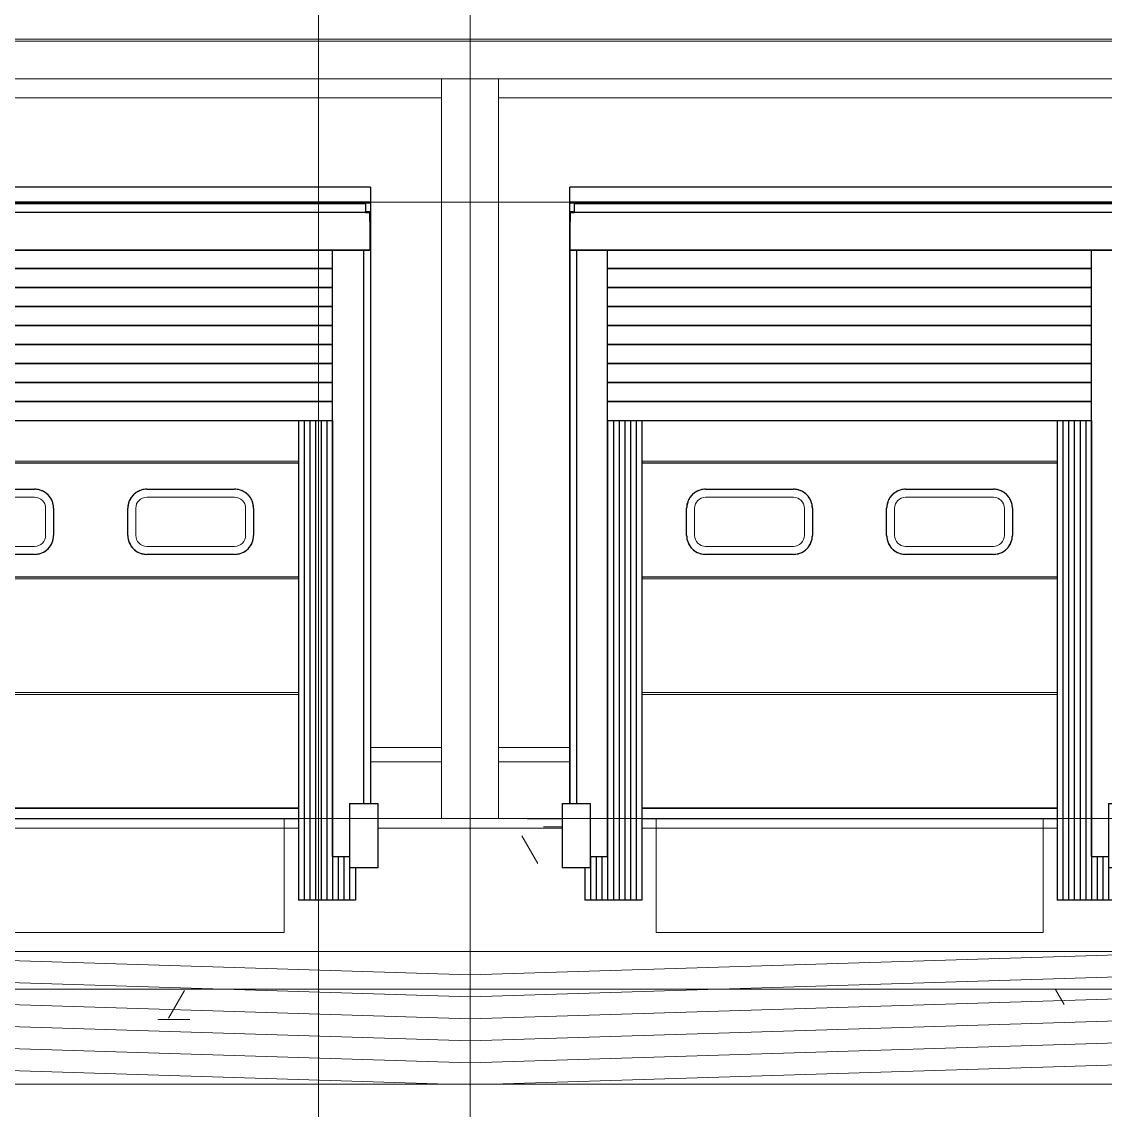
# Model space of a CAD drawing. Extents: x 692141 to 693595, y 1492301 to 1494225.
# Drawn here: x 692417.89 to 692423.61, y 1492374.68 to 1492380.41 of the extents above; entities that cross this region are included whole.
import ezdxf

# ---------------------------------------------------------------- set-up
doc = ezdxf.new("R2010")
doc.units = 0
doc.header["$MEASUREMENT"] = 0
for name, pattern in [('Centre', [7937.5, 1587.5, -1190.625, 3968.75, -1190.625]), ('Grid Line', [5556.25, 3175, -793.75, 793.75, -793.75]), ('Čárka', [3175, 1587.5, -1587.5])]:
    doc.linetypes.add(name, pattern=pattern)
for name, color, linetype, lineweight in [('A-COLS', 52, 'Continuous', 5), ('A-DETL-GENF', 92, 'Continuous', 5), ('A-FLOR', 192, 'Continuous', 5), ('A-FLOR-LEVL', 8, 'Grid Line', 5), ('A-GENM', 13, 'Continuous', 5), ('A-WALL-PATT', 111, 'Continuous', 5), ('S-BEAM', 12, 'Continuous', 5), ('S-GRID', 1, 'Continuous', 5)]:
    doc.layers.add(name, color=color, linetype=linetype, lineweight=lineweight)
doc.layers.add('A-DOOR', color=2, linetype='Continuous')
pattern_1 = [(0, (212730.054, 1200), (4064, 1016), [167.64, -2880.36, 167.64, -2880.36, -16256]), (0, (212730.054, 1200), (4064, 1016), [-6096, 167.64, -5928.36, 167.64, -2880.36, -7112]), (0, (212730.054, 1200), (4064, 1016), [-15240, 167.64, -1864.36, 167.64, -4912.36]), (120, (214254.054, 1708), (-2911.881810244989, 3011.527240979959), [167.64, -2880.36, 167.64, -2880.36, -16256]), (120, (214254.054, 1708), (-2911.881810244989, 3011.527240979959), [-6095.999999999999, 167.64, -5928.359999999999, 167.64, -2880.36, -7111.999999999999]), (120, (214254.054, 1708), (-2911.881810244989, 3011.527240979959), [-15240, 167.64, -1864.36, 167.64, -4912.359999999999]), (240, (214762.054, 3740), (-1152.118189755009, -4027.527240979959), [167.64, -2880.36, 167.64, -2880.36, -16256]), (240, (214762.054, 3740), (-1152.118189755009, -4027.527240979959), [-6096, 167.64, -5928.36, 167.64, -2880.36, -7112]), (240, (214762.054, 3740), (-1152.118189755009, -4027.527240979959), [-15240, 167.64, -1864.36, 167.64, -4912.36])]

# ---------------------------------------------------------------- blocks, each defined once
blk = doc.blocks.new('HAVI-DC_R19_AR_120_STRUCTURE_rvt-2-500_ELEVATION 4')
at = {"layer": 'S-BEAM'}
h = blk.add_hatch(dxfattribs=at)
h.set_pattern_fill('FP_109', color=256, style=0, pattern_type=2)
h.set_pattern_definition(pattern_1)
h.paths.add_polyline_path([(154649.6363114674, 5200.000000000931), (162349.6363114674, 5200.000000000931), (162349.6363114674, 5300.068639883461), (154649.6363114674, 5300.068639883461)], flags=0)
h = blk.add_hatch(dxfattribs=at)
h.set_pattern_fill('FP_109', color=256, style=0, pattern_type=2)
h.set_pattern_definition(pattern_1)
h.paths.add_polyline_path([(170049.6568133141, 5200.000000000931), (170049.6568133141, 5300.068639883461), (162649.6363114674, 5300.068639883461), (162649.6363114674, 5200.000000000931), (169699.2083977885, 5200.000000000931)], flags=0)
h = blk.add_hatch(dxfattribs=at)
h.set_pattern_fill('FP_109', color=256, style=0, pattern_type=2)
h.set_pattern_definition(pattern_1)
h.paths.add_polyline_path([(155103.6363114656, 0), (162499.6363114754, 0), (162499.6363114754, 500.0000000013763), (154499.6363114689, 500.0000000013763), (154499.6363114689, 0), (154695.6363114678, 0)], flags=0)
h.paths.add_polyline_path([(155046.5202013253, 700.0000000014002), (162499.6363114754, 700.0000000014002), (162499.6363114754, 1400.00000000138), (162014.6363114675, 1400.00000000138), (162014.6363114675, 1139.999999997003), (161894.6363114675, 1139.999999997003), (161894.6363114675, 969.9999999969727), (161594.6363114675, 969.9999999969727), (161594.6363114675, 1400.00000000138), (161519.7546187947, 1400.00000000138), (161519.7546187947, 799.9999999999914), (159479.7546187947, 799.9999999999914), (159479.7546187947, 1400.00000000138), (159404.6363114675, 1400.00000000138), (159404.6363114675, 969.9999999969727), (159104.6363114675, 969.9999999969727), (159104.6363114675, 1139.999999997003), (158984.6363114675, 1139.999999997003), (158984.6363114675, 1400.00000000138), (158014.7863138004, 1400.00000000138), (158014.7863138004, 1139.999999997003), (157894.7863138005, 1139.999999997003), (157894.7863138005, 969.9999999969727), (157594.7863138004, 969.9999999969727), (157594.7863138004, 1400.00000000138), (157519.636311469, 1400.00000000138), (157519.636311469, 799.9999999999914), (155479.636311469, 799.9999999999914), (155479.636311469, 1400.00000000138), (155404.7863138004, 1400.00000000138), (155404.7863138004, 969.9999999969727), (155104.7863138005, 969.9999999969727), (155104.7863138005, 1139.999999997003), (154984.7863138004, 1139.999999997003), (154984.7863138004, 1400.00000000138), (154499.6363114689, 1400.00000000138), (154499.6363114689, 700.0000000014002), (155024.7863138005, 700.0000000014002)], flags=0)
h = blk.add_hatch(dxfattribs=at)
h.set_pattern_fill('FP_109', color=256, style=0, pattern_type=2)
h.set_pattern_definition(pattern_1)
h.paths.add_polyline_path([(163103.6363114633, 0), (170299.6363114673, 4.106272727442319), (170299.6363114673, 500.0000000013763), (162499.6363114667, 500.0000000013763), (162499.6363114667, 0), (162695.6363114656, 0)], flags=0)
h.paths.add_polyline_path([(163104.6363114675, 700.0000000014002), (170299.6363114673, 700.0000000014002), (170299.6363114673, 1400.00000000138), (170014.6363114675, 1400.00000000138), (170014.6363114675, 1139.999999997003), (169894.6363114674, 1139.999999997003), (169894.6363114674, 969.9999999969727), (169594.6363114675, 969.9999999969727), (169594.6363114675, 1400.00000000138), (169519.7546187925, 1400.00000000138), (169519.7546187924, 799.9999999999914), (167479.7546187925, 799.9999999999914), (167479.7546187925, 1400.00000000138), (167404.6363114675, 1400.00000000138), (167404.6363114675, 969.9999999969727), (167104.6363114675, 969.9999999969727), (167104.6363114675, 1139.999999997003), (166984.6363114675, 1139.999999997003), (166984.6363114675, 1400.00000000138), (166014.6363114675, 1400.00000000138), (166014.6363114675, 1139.999999997003), (165894.6363114675, 1139.999999997003), (165894.6363114675, 969.9999999969727), (165594.6363114675, 969.9999999969727), (165594.6363114675, 1400.00000000138), (165519.6363114667, 1400.00000000138), (165519.6363114668, 799.9999999999914), (163479.6363114667, 799.9999999999914), (163479.6363114667, 1400.00000000138), (163404.6363114675, 1400.00000000138), (163404.6363114675, 969.9999999969727), (163104.6363114675, 969.9999999969727), (163104.6363114675, 1139.999999997003), (162984.6363114675, 1139.999999997003), (162984.6363114675, 1400.00000000138), (162499.6363114667, 1400.00000000138), (162499.6363114667, 700.0000000014002), (162984.6363114675, 700.0000000014002)], flags=0)
at = {"layer": 'S-BEAM', "color": 7}
for p, q in [((154649.6363114674, 5200.000000000933), (162349.6363114674, 5200.000000000933)), ((162649.6363114674, 5200.000000000933), (170049.6568133141, 5200.000000000933)), ((161519.7546187947, 1400.000000001379), (161594.6363114675, 1400.000000001379)), ((161519.7546187947, 1400.000000001379), (161519.7546187947, 800.0000000000011)), ((162014.6363114675, 1400.000000001379), (162499.6363114754, 1400.000000001379)), ((162499.6363114667, 1400.000000001379), (162984.6363114675, 1400.000000001379)), ((163404.6363114675, 1400.000000001379), (163479.6363114667, 1400.000000001379)), ((163479.6363114667, 800.0000000000101), (163479.6363114667, 1400.000000001379)), ((165519.6363114667, 1400.000000001379), (165594.6363114675, 1400.000000001379)), ((165519.6363114667, 1400.000000001379), (165519.6363114667, 800.0000000000101)), ((161519.7546187947, 800.0000000000011), (159479.7546187947, 800.0000000000011)), ((165519.6363114668, 800.0000000000101), (163479.6363114667, 800.0000000000101))]:
    blk.add_line(p, q, dxfattribs=at)
blk = doc.blocks.new('M_Rectangular Column - 300 x 300mm-1115310-500_ELEVATION 4')
at = {"layer": 'A-COLS'}
for p, q in [((162349.6363114674, 5300.068616973535), (162349.6363114674, 1400.000000001371)), ((162649.6363114674, 1400.000000001371), (162649.6363114674, 5300.068616973536)), ((162649.6363114674, 1400.000000001371), (162349.6363114674, 1400.000000001371))]:
    blk.add_line(p, q, dxfattribs=at)
blk = doc.blocks.new('Column Center Mark - Column Center Mark-439589-500_ELEVATION 4')
at = {"layer": 'A-DETL-GENF', "lineweight": 9}
for p, q in [((43649.75461878071, 74.99999999996534), (43649.75461878071, -75.00000000003465)), ((43574.75461878071, -3.465174813754857e-11), (43724.75461878071, -3.465174813754857e-11))]:
    blk.add_line(p, q, dxfattribs=at)
blk = doc.blocks.new('Doors_Industrial_Loading-Systems_Sectional-Overhead-Door_High-Lift_40mm - 2500 x 3000 mm-V91-500_ELEVATION 4')
at = {"layer": 'A-DOOR', "color": 7}
for p, q in [((161594.6363114676, 3273.999999996978), (159404.6363114676, 3273.999999996978)), ((159740.9696448008, 3136.49999999713), (160203.9696448008, 3136.49999999713)), ((159740.9696448008, 3136.49999999713), (160203.9696448008, 3136.49999999713)), ((160795.3029781341, 3136.499999997063), (161258.3029781341, 3136.499999997063)), ((160795.3029781341, 3136.499999997063), (161258.3029781341, 3136.499999997063)), ((159640.9696448008, 2893.499999997032), (159640.9696448008, 3036.49999999713)), ((159640.9696448008, 2893.499999997032), (159640.9696448008, 3036.49999999713)), ((160303.9696448008, 3036.49999999713), (160303.9696448008, 2893.499999997034)), ((160303.9696448008, 3036.49999999713), (160303.9696448008, 2893.499999997034)), ((160695.3029781341, 2893.499999996908), (160695.3029781341, 3036.499999997063)), ((160695.3029781341, 2893.499999996908), (160695.3029781341, 3036.499999997063)), ((161358.3029781341, 3036.499999997064), (161358.3029781341, 2893.499999996909)), ((161358.3029781341, 3036.499999997064), (161358.3029781341, 2893.499999996909)), ((160203.9696448008, 2793.499999997033), (159740.9696448008, 2793.499999997033)), ((160203.9696448008, 2793.499999997034), (159740.9696448008, 2793.499999997034)), ((161258.3029781341, 2793.499999996908), (160795.3029781341, 2793.499999996908)), ((161258.3029781341, 2793.499999996909), (160795.3029781341, 2793.499999996909)), ((159404.6363114676, 2675.02522143521), (161594.6363114676, 2675.02522143521)), ((159404.6363114676, 2675.02522143521), (161594.6363114676, 2675.02522143521)), ((161594.6363114676, 1455.025221435202), (159404.6363114676, 1455.025221435202)), ((159404.6363114676, 1455.025221435202), (161594.6363114676, 1455.025221435202)), ((159404.6363114676, 1399.99999999697), (161594.6363114676, 1399.99999999697))]:
    blk.add_line(p, q, dxfattribs=at)
at = {"layer": 'A-DOOR', "color": 1, "linetype": 'Čárka'}
blk.add_line((158799.6363114676, 1399.999999996979), (158984.6363114676, 1399.999999996979), dxfattribs=at)
at = {"layer": 'A-DOOR', "color": 7}
for centre, radius, start, end in [((159740.9696448008, 3036.49999999713), 100, 90, 180), ((159740.9696448008, 3036.49999999713), 99.99999999999041, 129.5802092617609, 140.4197907381175), ((159740.9696448008, 3036.49999999713), 100.0000000000023, 111.9871867448774, 120.0000000000137), ((159740.9696448008, 3036.49999999713), 99.99999999997526, 90, 104.9999999999903), ((160203.9696448008, 3036.49999999713), 100.0000000000291, 75.00000000000126, 90), ((160203.9696448008, 3036.49999999713), 100.0000000000291, 359.9999999999992, 89.99999999999987), ((160203.9696448008, 3036.49999999713), 100.0000000000317, 60.00000000000799, 68.01281325502251), ((160203.9696448008, 3036.49999999713), 99.9999999999943, 40.33458794811154, 50.41979073815119), ((160795.3029781341, 3036.499999997063), 100, 90, 180), ((160795.3029781341, 3036.499999997063), 100.0000000000042, 129.5802092620662, 140.4197907379651), ((160795.3029781341, 3036.499999997063), 99.99999999999838, 111.9871867456348, 119.9999999999859), ((160795.3029781341, 3036.499999997063), 100.0000000000034, 90, 104.9999999999863), ((161258.3029781341, 3036.499999997063), 100, 75.00000000000922, 90.00000000000014), ((161258.3029781341, 3036.499999997063), 100, 2.544443745170813e-13, 90.00000000000026), ((161258.3029781341, 3036.499999997063), 100.0000000000015, 60.00000000001503, 68.01281325461728), ((161258.3029781341, 3036.499999997063), 99.99999999996544, 39.58020926206368, 45.00000000000018), ((159740.9696448008, 3036.49999999713), 99.99999999999955, 165.0000000000016, 179.9999999999997), ((159740.9696448008, 3036.49999999713), 100.0000000000041, 150.0000000000031, 158.0128132541543), ((160203.9696448008, 3036.49999999713), 100.0000000000129, 21.9871867452904, 29.99999999999895), ((160203.9696448008, 3036.49999999713), 100.0000000000109, 0, 14.99999999999999), ((160795.3029781341, 3036.499999997063), 99.99999999999955, 165.0000000000013, 179.9999999999997), ((160795.3029781341, 3036.499999997063), 99.99999999997085, 150.000000000003, 158.0128132543198), ((161258.3029781341, 3036.499999997063), 99.99999999997317, 21.9871867457548, 29.99999999999759), ((161258.3029781341, 3036.499999997063), 99.99999999997526, 2.605510395055025e-13, 14.99999999999967), ((159740.9696448008, 2893.499999997033), 100.0000000000184, 180.0000000000004, 195.0000000000015), ((159740.9696448008, 2893.499999997033), 100.0000000000009, 180.0000000000002, 270.0000000000002), ((160203.9696448008, 2893.499999997033), 100.0000000000291, 269.9999999999999, 2.482820498217458e-13), ((160203.9696448008, 2893.499999997033), 100.0000000000291, 344.999999999997, 0), ((160795.3029781341, 2893.499999996908), 100.0000000000034, 180.0000000000001, 194.9999999999988), ((160795.3029781341, 2893.499999996908), 100.0000000000009, 180.0000000000002, 270.0000000000002), ((161258.3029781341, 2893.499999996908), 100, 270, 3.943887805014761e-13), ((161258.3029781341, 2893.499999996908), 99.9999999999709, 345.0000000000013, 0), ((159740.9696448008, 2893.499999997033), 100.0000000000275, 201.9871867461324, 210.0000000000026), ((159740.9696448008, 2893.499999997033), 100.0000000000161, 219.5802092625206, 230.4197907375355), ((160203.9696448008, 2893.499999997033), 99.99999999999012, 309.5802092625985, 319.6654120518665), ((160203.9696448008, 2893.499999997033), 100.0000000000269, 329.9999999999977, 338.0128132539543), ((160795.3029781341, 2893.499999996908), 99.99999999997317, 201.9871867455937, 209.9999999999972), ((160795.3029781341, 2893.499999996908), 99.99999999998951, 219.5802092619729, 230.4197907379929), ((161258.3029781341, 2893.499999996908), 99.99999999999162, 314.9999999999923, 320.4197907377746), ((161258.3029781341, 2893.499999996908), 99.99999999997085, 330.0000000000032, 338.0128132543198), ((159740.9696448008, 2893.499999997033), 100.0000000000118, 239.9999999999881, 248.012813253757), ((159740.9696448008, 2893.499999997033), 100.0000000000007, 255.0000000000132, 270), ((160203.9696448008, 2893.499999997033), 99.99999999995468, 269.9999999999996, 285.0000000000091), ((160203.9696448008, 2893.499999997033), 99.99999999997708, 291.9871867462822, 300.00000000002), ((160795.3029781341, 2893.499999996908), 99.99999999998592, 240.0000000000108, 248.0128132545046), ((160795.3029781341, 2893.499999996908), 100.0000000000005, 255.000000000013, 269.9999999999999), ((161258.3029781341, 2893.499999996908), 100.0000000000034, 269.9999999999996, 284.999999999986), ((161258.3029781341, 2893.499999996908), 99.99999999999838, 291.9871867453485, 299.9999999999857)]:
    blk.add_arc(centre, radius, start, end, dxfattribs=at)
at = {"layer": 'A-GENM', "color": 7}
for p, q in [((159404.6363114676, 3285.02522143521), (161594.6363114676, 3285.02522143521)), ((159404.6363114675, 3285.02522143521), (161594.6363114676, 3285.02522143521)), ((159740.9696448008, 3136.499999996981), (160203.9696448008, 3136.499999996981)), ((160795.3029781341, 3136.499999996981), (161258.3029781341, 3136.499999996981)), ((160203.9696448008, 3094.499999996981), (159740.9696448008, 3094.499999996981)), ((160203.9696448008, 3094.499999996981), (159740.9696448008, 3094.499999996981)), ((161258.3029781341, 3094.499999996981), (160795.3029781341, 3094.499999996981)), ((161258.3029781341, 3094.499999996981), (160795.3029781341, 3094.499999996981)), ((159640.9696448008, 2893.499999996981), (159640.9696448008, 3036.499999996981)), ((159682.9696448008, 3036.499999996981), (159682.9696448008, 2893.499999996981)), ((159682.9696448008, 3036.499999996981), (159682.9696448008, 2893.499999996981)), ((160261.9696448008, 2893.499999996981), (160261.9696448008, 3036.499999996981)), ((160261.9696448008, 2893.499999996981), (160261.9696448008, 3036.499999996982)), ((160303.9696448008, 3036.499999996982), (160303.9696448008, 2893.499999996981)), ((160695.3029781341, 2893.499999996981), (160695.3029781341, 3036.499999996981)), ((160737.3029781341, 3036.499999996981), (160737.3029781341, 2893.499999996981)), ((160737.3029781341, 3036.499999996981), (160737.3029781341, 2893.499999996981)), ((161316.3029781341, 2893.499999996981), (161316.3029781341, 3036.499999996981)), ((161316.3029781341, 2893.499999996981), (161316.3029781341, 3036.499999996982)), ((161358.3029781341, 3036.499999996982), (161358.3029781341, 2893.499999996981)), ((159740.9696448008, 2835.499999996982), (160203.9696448008, 2835.499999996982)), ((159740.9696448008, 2835.499999996982), (160203.9696448008, 2835.499999996982)), ((160795.3029781341, 2835.499999996982), (161258.3029781341, 2835.499999996982)), ((160795.3029781341, 2835.499999996982), (161258.3029781341, 2835.499999996982)), ((160203.9696448008, 2793.499999996981), (159740.9696448008, 2793.499999996981)), ((161258.3029781341, 2793.499999996981), (160795.3029781341, 2793.499999996981)), ((161594.6363114676, 2663.99999999698), (159404.6363114676, 2663.99999999698)), ((159404.6363114676, 2065.025221435211), (161594.6363114676, 2065.025221435211)), ((159404.6363114675, 2065.025221435211), (161594.6363114676, 2065.025221435211)), ((161594.6363114676, 2053.999999996979), (159404.6363114676, 2053.999999996979)), ((159404.6363114676, 1455.025221435211), (161594.6363114676, 1455.025221435211)), ((159404.6363114675, 1455.025221435211), (161594.6363114676, 1455.025221435211))]:
    blk.add_line(p, q, dxfattribs=at)
for centre, radius, start, end in [((159740.9696448008, 3036.499999996981), 100.0000000000005, 90.00000000000026, 180.0000000000002), ((160203.9696448008, 3036.499999996981), 100.0000000000291, 5.08789356700367e-13, 90.00000000000026), ((160795.3029781341, 3036.499999996981), 100.0000000000005, 90.00000000000026, 180.0000000000002), ((161258.3029781341, 3036.499999996981), 100, 5.216109677600168e-13, 90.00000000000026), ((159740.9696448008, 3036.499999996981), 58.0000000000291, 90, 180), ((159740.9696448008, 3036.499999996981), 58.0000000000291, 90, 180), ((160203.9696448008, 3036.499999996981), 58.0000000000291, 0, 90), ((160203.9696448008, 3036.499999996981), 58.0000000000291, 8.984518603637631e-13, 90), ((160795.3029781341, 3036.499999996981), 57.9999999999709, 90, 180), ((160795.3029781341, 3036.499999996981), 57.9999999999709, 90, 180), ((161258.3029781341, 3036.499999996981), 57.9999999999709, 0, 90), ((161258.3029781341, 3036.499999996981), 57.9999999999709, 8.984518603637631e-13, 90), ((159740.9696448008, 2893.499999996981), 100.0000000000005, 180.0000000000002, 269.9999999999999), ((159740.9696448008, 2893.499999996981), 58.0000000000291, 180.0000000000002, 269.9999999999998), ((159740.9696448008, 2893.499999996981), 58.0000000000291, 180, 269.9999999999996), ((160203.9696448008, 2893.499999996981), 58.0000000000291, 269.9999999999996, 0), ((160203.9696448008, 2893.499999996981), 58.0000000000291, 269.9999999999996, 0), ((160203.9696448008, 2893.499999996981), 100.0000000000291, 269.9999999999996, 0), ((160795.3029781341, 2893.499999996981), 100.0000000000005, 180.0000000000002, 269.9999999999999), ((160795.3029781341, 2893.499999996981), 57.99999999999954, 180.0000000000002, 269.9999999999999), ((160795.3029781341, 2893.499999996981), 57.9999999999709, 180, 269.9999999999996), ((161258.3029781341, 2893.499999996981), 57.9999999999709, 269.9999999999996, 0), ((161258.3029781341, 2893.499999996981), 57.9999999999709, 269.9999999999996, 0), ((161258.3029781341, 2893.499999996981), 99.9999999999709, 269.9999999999996, 0)]:
    blk.add_arc(centre, radius, start, end, dxfattribs=at)
blk = doc.blocks.new('Doors_Industrial_Loading-Systems_Sectional-Overhead-Door_High-Lift_40mm - 2500 x 3000 mm-255109-500_ELEVATION 4')
at = {"layer": 'A-DOOR', "color": 7}
for p, q in [((53594.75461878086, 3273.999999996978), (51404.75461878087, 3273.999999996978)), ((51741.08795211413, 3136.49999999713), (52204.08795211413, 3136.49999999713)), ((51741.08795211413, 3136.49999999713), (52204.08795211413, 3136.49999999713)), ((52795.42128544746, 3136.499999997063), (53258.42128544746, 3136.499999997063)), ((52795.42128544746, 3136.499999997063), (53258.42128544746, 3136.499999997063)), ((51641.08795211412, 2893.499999997032), (51641.08795211412, 3036.49999999713)), ((51641.08795211412, 2893.499999997032), (51641.08795211412, 3036.49999999713)), ((52304.08795211412, 3036.49999999713), (52304.08795211412, 2893.499999997034)), ((52304.08795211412, 3036.49999999713), (52304.08795211412, 2893.499999997034)), ((52695.42128544745, 2893.499999996908), (52695.42128544745, 3036.499999997063)), ((52695.42128544745, 2893.499999996908), (52695.42128544745, 3036.499999997063)), ((53358.42128544745, 3036.499999997064), (53358.42128544745, 2893.499999996909)), ((53358.42128544745, 3036.499999997064), (53358.42128544745, 2893.499999996909)), ((52204.08795211413, 2793.499999997033), (51741.08795211413, 2793.499999997033)), ((52204.08795211413, 2793.499999997034), (51741.08795211413, 2793.499999997034)), ((53258.42128544746, 2793.499999996908), (52795.42128544746, 2793.499999996908)), ((53258.42128544746, 2793.499999996909), (52795.42128544746, 2793.499999996909)), ((51404.75461878085, 2675.02522143521), (53594.75461878085, 2675.02522143521)), ((51404.75461878085, 2675.02522143521), (53594.75461878085, 2675.02522143521)), ((53594.75461878085, 1455.025221435202), (51404.75461878085, 1455.025221435202)), ((51404.75461878085, 1455.025221435202), (53594.75461878085, 1455.025221435202)), ((51404.75461878085, 1399.99999999697), (53594.75461878085, 1399.99999999697))]:
    blk.add_line(p, q, dxfattribs=at)
at = {"layer": 'A-DOOR', "color": 1, "linetype": 'Čárka'}
blk.add_line((50799.75461878089, 1399.999999996979), (50984.75461878087, 1399.999999996979), dxfattribs=at)
at = {"layer": 'A-DOOR', "color": 7}
for centre, radius, start, end in [((51741.08795211413, 3036.49999999713), 100.0000000000073, 90, 180), ((51741.08795211413, 3036.49999999713), 100.0000000000038, 129.5802092619308, 140.419790738174), ((51741.08795211413, 3036.49999999713), 99.99999999999403, 111.987186745122, 120.0000000000014), ((51741.08795211413, 3036.49999999713), 100.0000000000039, 90, 105.0000000000023), ((52204.08795211413, 3036.49999999713), 99.99999999999272, 75.00000000000009, 90), ((52204.08795211413, 3036.49999999713), 100, 359.9999999999995, 90.00000000000014), ((52204.08795211413, 3036.49999999713), 99.9999999999929, 60.00000000000188, 68.01281325518684), ((52204.08795211413, 3036.49999999713), 99.99999999999288, 39.58020926189104, 50.41979073807785), ((52795.42128544746, 3036.499999997063), 100.0000000000073, 90, 180), ((52795.42128544746, 3036.499999997063), 100.000000000001, 129.5802092621385, 140.4197907379084), ((52795.42128544746, 3036.499999997063), 99.99999999999767, 111.9871867455804, 120.0000000000041), ((52795.42128544746, 3036.499999997063), 99.99999999999685, 90, 105.0000000000033), ((53258.42128544746, 3036.499999997063), 100, 75.00000000000026, 90.00000000000014), ((53258.42128544746, 3036.499999997063), 100, 2.544443745170813e-13, 90.00000000000026), ((53258.42128544746, 3036.499999997063), 99.99999999999554, 60.00000000000276, 68.01281325471513), ((53258.42128544746, 3036.499999997063), 99.99999999998983, 39.58020926196789, 50.41979073790356), ((51741.08795211413, 3036.49999999713), 99.99999999999997, 164.9999999999994, 179.9999999999997), ((51741.08795211413, 3036.49999999713), 99.99999999999983, 149.9999999999999, 158.0128132546783), ((52204.08795211413, 3036.49999999713), 99.9999999999904, 21.98718674540017, 29.99999999999961), ((52204.08795211413, 3036.49999999713), 99.99999999998793, 0, 14.99999999999994), ((52795.42128544746, 3036.499999997063), 99.99999999999997, 164.9999999999992, 179.9999999999997), ((52795.42128544746, 3036.499999997063), 100.0000000000081, 150.0000000000001, 158.0128132546389), ((53258.42128544746, 3036.499999997063), 99.9999999999904, 21.98718674559879, 29.99999999999978), ((53258.42128544746, 3036.499999997063), 99.99999999999496, 2.60551039505497e-13, 15.00000000000034), ((51741.08795211413, 2893.499999997033), 100.0000000000039, 180.0000000000004, 195.0000000000005), ((51741.08795211413, 2893.499999997033), 100.0000000000074, 180.0000000000002, 270.0000000000002), ((52204.08795211413, 2893.499999997033), 100, 269.9999999999999, 2.544443745170813e-13), ((52204.08795211413, 2893.499999997033), 99.99999999999272, 344.9999999999991, 0), ((52795.42128544746, 2893.499999996908), 100.0000000000058, 180.0000000000001, 195.0000000000003), ((52795.42128544746, 2893.499999996908), 100.0000000000074, 180.0000000000002, 270.0000000000002), ((53258.42128544746, 2893.499999996908), 100.0000000000001, 270, 3.943887805014761e-13), ((53258.42128544746, 2893.499999996908), 99.99999999999272, 345.0000000000004, 0), ((51741.08795211413, 2893.499999997033), 100.0000000000003, 201.9871867460193, 210.0000000000001), ((51741.08795211413, 2893.499999997033), 100.0000000000061, 219.5802092624, 230.4197907375653), ((52204.08795211413, 2893.499999997033), 100.000000000001, 309.5802092624714, 320.4197907376303), ((52204.08795211413, 2893.499999997033), 99.99999999999405, 329.9999999999996, 338.0128132540318), ((52795.42128544746, 2893.499999996908), 100.0000000000103, 201.9871867457571, 210.0000000000001), ((52795.42128544746, 2893.499999996908), 100.0000000000035, 219.5802092620291, 230.4197907378617), ((53258.42128544746, 2893.499999996908), 99.99999999999946, 309.5802092620937, 320.4197907380901), ((53258.42128544746, 2893.499999996908), 99.9999999999933, 329.9999999999998, 338.0128132544009), ((51741.08795211413, 2893.499999997033), 100.000000000001, 239.9999999999999, 248.01281325375), ((51741.08795211413, 2893.499999997033), 100.0000000000073, 254.9999999999982, 270.0000000000001), ((52204.08795211413, 2893.499999997033), 100.000000000002, 269.9999999999996, 284.9999999999982), ((52204.08795211413, 2893.499999997033), 100.000000000003, 291.9871867459398, 299.9999999999955), ((52795.42128544746, 2893.499999996908), 100.0000000000054, 239.9999999999976, 248.0128132548799), ((52795.42128544746, 2893.499999996908), 100.0000000000073, 254.999999999998, 269.9999999999998), ((53258.42128544746, 2893.499999996908), 100.000000000002, 269.9999999999996, 284.9999999999982), ((53258.42128544746, 2893.499999996908), 100.000000000003, 291.987186745049, 299.9999999999954)]:
    blk.add_arc(centre, radius, start, end, dxfattribs=at)
at = {"layer": 'A-GENM', "color": 7}
for p, q in [((51404.75461878088, 3285.02522143521), (53594.75461878086, 3285.02522143521)), ((51404.75461878088, 3285.02522143521), (53594.75461878086, 3285.02522143521)), ((51741.08795211413, 3136.499999996981), (52204.08795211413, 3136.499999996981)), ((52795.42128544745, 3136.499999996981), (53258.42128544745, 3136.499999996981)), ((52204.08795211413, 3094.499999996981), (51741.08795211413, 3094.499999996981)), ((52204.08795211413, 3094.499999996981), (51741.08795211413, 3094.499999996981)), ((53258.42128544745, 3094.499999996981), (52795.42128544745, 3094.499999996981)), ((53258.42128544745, 3094.499999996981), (52795.42128544745, 3094.499999996981)), ((51641.08795211412, 2893.499999996981), (51641.08795211412, 3036.499999996981)), ((51683.08795211412, 3036.499999996981), (51683.08795211412, 2893.499999996981)), ((51683.08795211412, 3036.499999996981), (51683.08795211412, 2893.499999996981)), ((52262.08795211412, 2893.499999996981), (52262.08795211412, 3036.499999996981)), ((52262.08795211412, 2893.499999996981), (52262.08795211412, 3036.499999996982)), ((52304.08795211412, 3036.499999996982), (52304.08795211412, 2893.499999996981)), ((52695.42128544745, 2893.499999996981), (52695.42128544745, 3036.499999996981)), ((52737.42128544745, 3036.499999996981), (52737.42128544745, 2893.499999996981)), ((52737.42128544745, 3036.499999996981), (52737.42128544745, 2893.499999996981)), ((53316.42128544745, 2893.499999996981), (53316.42128544745, 3036.499999996981)), ((53316.42128544745, 2893.499999996981), (53316.42128544745, 3036.499999996982)), ((53358.42128544745, 3036.499999996982), (53358.42128544745, 2893.499999996981)), ((51741.08795211413, 2835.499999996982), (52204.08795211413, 2835.499999996982)), ((51741.08795211413, 2835.499999996982), (52204.08795211413, 2835.499999996982)), ((52795.42128544745, 2835.499999996982), (53258.42128544745, 2835.499999996982)), ((52795.42128544745, 2835.499999996982), (53258.42128544745, 2835.499999996982)), ((52204.08795211413, 2793.499999996981), (51741.08795211413, 2793.499999996981)), ((53258.42128544745, 2793.499999996981), (52795.42128544745, 2793.499999996981)), ((53594.75461878085, 2663.99999999698), (51404.75461878085, 2663.99999999698)), ((51404.75461878085, 2065.025221435211), (53594.75461878085, 2065.025221435211)), ((51404.75461878085, 2065.025221435211), (53594.75461878083, 2065.025221435211)), ((53594.75461878085, 2053.999999996979), (51404.75461878085, 2053.999999996979)), ((51404.75461878085, 1455.025221435211), (53594.75461878085, 1455.025221435211)), ((51404.75461878085, 1455.025221435211), (53594.75461878083, 1455.025221435211))]:
    blk.add_line(p, q, dxfattribs=at)
for centre, radius, start, end in [((51741.08795211413, 3036.499999996981), 99.9999999999988, 90.00000000000236, 180.0000000000024), ((52204.08795211413, 3036.499999996981), 100, 5.216109677600168e-13, 90.00000000000026), ((52795.42128544745, 3036.499999996981), 100.0000000000005, 90.00000000000026, 180.0000000000002), ((53258.42128544745, 3036.499999996981), 100.0000000000073, 4.766856328843446e-13, 90.00000000000021), ((51741.08795211413, 3036.499999996981), 58.00000000000728, 90, 180), ((51741.08795211413, 3036.499999996981), 58.00000000000728, 90, 180), ((52204.08795211413, 3036.499999996981), 57.99999999999272, 0, 90), ((52204.08795211413, 3036.499999996981), 57.99999999999272, 8.984518603637631e-13, 90), ((52795.42128544745, 3036.499999996981), 58, 90, 180), ((52795.42128544745, 3036.499999996981), 58, 90, 180), ((53258.42128544745, 3036.499999996981), 58.00000000000728, 0, 90), ((53258.42128544745, 3036.499999996981), 58.00000000000728, 8.984518603637631e-13, 90), ((51741.08795211413, 2893.499999996981), 100.0000000000073, 180.0000000000002, 269.9999999999998), ((51741.08795211413, 2893.499999996981), 58.00000000000728, 180.0000000000002, 269.9999999999998), ((51741.08795211413, 2893.499999996981), 58.00000000000728, 180, 269.9999999999996), ((52204.08795211413, 2893.499999996981), 57.99999999999272, 269.9999999999996, 0), ((52204.08795211413, 2893.499999996981), 57.99999999999272, 269.9999999999996, 0), ((52204.08795211413, 2893.499999996981), 99.99999999999272, 269.9999999999996, 0), ((52795.42128544745, 2893.499999996981), 100.0000000000005, 180.0000000000002, 269.9999999999999), ((52795.42128544745, 2893.499999996981), 58.00000000000009, 180.0000000000002, 269.9999999999999), ((52795.42128544745, 2893.499999996981), 58, 180, 269.9999999999996), ((53258.42128544745, 2893.499999996981), 58.00000000000728, 269.9999999999996, 0), ((53258.42128544745, 2893.499999996981), 58.00000000000728, 269.9999999999996, 0), ((53258.42128544745, 2893.499999996981), 100.0000000000073, 269.9999999999996, 0)]:
    blk.add_arc(centre, radius, start, end, dxfattribs=at)
blk = doc.blocks.new('Door_ASSA-ABLOY DS6070B Inflatable shelter - Insulated wall-V73-500_ELEVATION 4')
at = {"layer": 'A-DOOR', "color": 47}
for p, q in [((123024.6363114675, 4652.807871864885), (123024.6363114675, 4729.999999996988)), ((125974.6363114675, 4729.999999996979), (123024.6363114675, 4729.999999996988)), ((125974.6363114675, 4729.999999996979), (125974.6363114675, 4652.807871864876)), ((123023.6363114675, 4649.999999996991), (123023.6363114675, 4598.999999996989)), ((123024.6363114675, 4647.691042939573), (123024.6363114675, 4652.807871864885)), ((123024.6363114675, 4652.807871864885), (125974.6363114675, 4652.807871864876)), ((125974.6363114675, 4652.807871864876), (125974.6363114675, 4647.691042939563)), ((125975.6363114675, 4598.999999997001), (125975.6363114675, 4649.999999996992)), ((123049.6363114675, 4598.99999999699), (123023.6363114675, 4598.99999999699)), ((123023.6363114675, 4598.999999996989), (123023.6363114675, 4538.99999999699)), ((123024.6363114675, 4644.684469772975), (123024.6363114675, 4647.691042939573)), ((125974.6363114675, 4647.691042939563), (123024.6363114675, 4647.691042939573)), ((125974.6363114675, 4644.684469772965), (123024.6363114675, 4644.684469772974)), ((123027.6363114675, 4598.99999999703), (123027.6363114675, 4547.999999997031)), ((123027.6363114675, 4547.999999997032), (123027.6363114675, 4598.999999997029)), ((123027.6363114675, 4538.99999999699), (123027.6363114675, 4595.99999999699)), ((123027.6363114675, 4595.99999999699), (123049.6363114675, 4595.99999999699)), ((123027.6363114675, 4397.999999996989), (123027.6363114675, 4595.99999999699)), ((125971.6363114675, 4595.999999996991), (123027.6363114675, 4595.999999996991)), ((123049.6363114675, 4598.999999996989), (123049.6363114675, 4647.69104293955)), ((125947.6363114675, 4641.364026622491), (123049.6363114675, 4641.364026622491)), ((123049.6363114675, 4595.99999999699), (123049.6363114675, 4598.999999996989)), ((125947.6363114675, 4647.691042939549), (125947.6363114675, 4598.999999997001)), ((125975.6363114675, 4598.999999997001), (125947.6363114675, 4598.999999997001)), ((125947.6363114675, 4598.999999997001), (125947.6363114675, 4595.999999997001)), ((125947.6363114675, 4595.999999997001), (125971.6363114675, 4595.999999997001)), ((125971.6363114675, 4598.99999999703), (125971.6363114675, 4547.999999997031)), ((125971.6363114675, 4547.999999997032), (125971.6363114675, 4598.999999997029)), ((125971.6363114675, 4595.999999997001), (125971.6363114675, 4538.999999996992)), ((125971.6363114675, 4595.99999999699), (125971.6363114675, 4397.999999996989)), ((125974.6363114675, 4647.691042939563), (125974.6363114675, 4644.684469772965)), ((125975.6363114675, 4538.999999996991), (125975.6363114675, 4598.999999997001)), ((123023.6363114675, 4538.99999999699), (123027.6363114675, 4538.99999999699)), ((123024.6363114675, 4547.999999996992), (123024.6363114675, 1479.999999996993)), ((123024.6363114675, 1479.999999996995), (123024.6363114675, 4538.999999997)), ((125971.6363114675, 4538.999999996991), (125975.6363114675, 4538.999999996991)), ((125974.6363114675, 4547.999999996992), (125974.6363114675, 1479.999999996993)), ((125974.6363114675, 4538.999999997), (125974.6363114675, 1479.999999996996)), ((123027.6363114675, 4394.999999996989), (123027.6363114675, 4397.999999996989)), ((125971.6363114675, 4397.999999996989), (123027.6363114675, 4397.999999996989)), ((125971.6363114675, 4397.999999996989), (123027.6363114675, 4397.999999996989)), ((125971.6363114675, 4394.99999999699), (123027.6363114675, 4394.99999999699)), ((123061.642967541, 1479.999999996993), (123061.642967541, 4394.999999996971)), ((125937.6296553938, 4394.999999996971), (125937.6296553938, 1479.999999996993)), ((125971.6363114675, 4397.999999996989), (125971.6363114675, 4394.999999996989)), ((122984.6363114675, 1479.999999996995), (123134.6363114675, 1479.999999996994)), ((122984.6363114675, 1479.999999996995), (122984.6363114675, 1139.999999996994)), ((123134.6363114675, 1139.999999996994), (123134.6363114675, 1479.999999996995)), ((125864.6363114675, 1479.999999997002), (126014.6363114675, 1479.999999997002)), ((125864.6363114675, 1479.999999997002), (125864.6363114675, 1139.999999997)), ((126014.6363114675, 1139.999999997), (126014.6363114675, 1479.999999997002)), ((123134.6363114675, 1139.999999996994), (122984.6363114675, 1139.999999996994)), ((126014.6363114675, 1139.999999997), (125864.6363114675, 1139.999999996999))]:
    blk.add_line(p, q, dxfattribs=at)
at = {"layer": 'A-DOOR', "color": 117}
for p, q in [((123027.6363114675, 4547.999999996993), (123027.6363114675, 4598.999999997008)), ((123027.6363114675, 4582.68366976728), (123027.6363114675, 4598.999999997009)), ((125971.6363114675, 4598.999999997011), (125971.6363114675, 4547.999999996998)), ((125971.6363114675, 4598.999999996999), (125971.6363114675, 4582.68366976727)), ((123027.6363114675, 4556.584353991191), (123027.6363114675, 4582.68366976728)), ((125971.6363114675, 4582.68366976727), (125971.6363114675, 4556.584353991181)), ((123224.6363114675, 1199.999999996987), (123224.6363114675, 4394.999999997)), ((125774.6363114675, 1199.999999996988), (125774.6363114675, 4394.99999999696)), ((123134.6363114675, 1199.999999996987), (123224.6363114675, 1199.999999996987)), ((125774.6363114675, 1199.999999996988), (125864.6363114675, 1199.999999996988))]:
    blk.add_line(p, q, dxfattribs=at)
at = {"layer": 'A-DOOR', "color": 130}
for p, q in [((125774.6363114674, 4299.99999999708), (123224.6363114674, 4299.99999999708)), ((123224.6363114674, 4299.999999997044), (125774.6363114674, 4299.999999997044)), ((125774.6363114674, 4199.999999997067), (123224.6363114674, 4199.999999997067)), ((123224.6363114674, 4199.999999997067), (125774.6363114674, 4199.999999997067)), ((125774.6363114674, 4099.999999997055), (123224.6363114674, 4099.999999997055)), ((123224.6363114674, 4099.999999997055), (125774.6363114674, 4099.999999997055)), ((125774.6363114674, 3999.999999997044), (123224.6363114674, 3999.999999997044)), ((123224.6363114674, 3999.999999997044), (125774.6363114674, 3999.999999997044)), ((125774.6363114674, 3899.999999997066), (123224.6363114674, 3899.999999997066)), ((123224.6363114674, 3899.999999997066), (125774.6363114674, 3899.999999997066)), ((125774.6363114674, 3799.999999997089), (123224.6363114674, 3799.999999997089)), ((123224.6363114674, 3799.999999997054), (125774.6363114674, 3799.999999997054)), ((125774.6363114674, 3699.999999997077), (123224.6363114674, 3699.999999997077)), ((123224.6363114674, 3699.999999997077), (125774.6363114674, 3699.999999997077)), ((125774.6363114674, 3599.999999997065), (123224.6363114674, 3599.999999997065)), ((123224.6363114674, 3599.999999997065), (125774.6363114674, 3599.999999997065)), ((123224.6363114675, 3500.073277789998), (123224.6363114675, 969.9999999969889)), ((123224.6363114675, 3500.073277789998), (123224.6363114675, 969.9999999969889)), ((123224.6363114674, 3499.999999997088), (125774.6363114674, 3499.999999997088)), ((123254.6363114675, 3500.091597238241), (123254.6363114675, 1400.000000001407)), ((123254.6363114675, 3500.091597238241), (123254.6363114675, 969.9999999969889)), ((123284.6363114675, 3500.109916686441), (123284.6363114675, 969.9999999969879)), ((123284.6363114675, 3500.109916686441), (123284.6363114675, 969.9999999969889)), ((123314.6363114675, 3500.128236134684), (123314.6363114675, 1400.000000001406)), ((123314.6363114675, 3500.128236134684), (123314.6363114675, 969.9999999969879)), ((123344.6363114675, 3500.146555582926), (123344.6363114675, 969.9999999969879)), ((123344.6363114675, 3500.146555582926), (123344.6363114675, 969.9999999969879)), ((123374.6363114675, 3500.16487503117), (123374.6363114675, 1400.000000001406)), ((123374.6363114675, 3500.16487503117), (123374.6363114675, 969.9999999969879)), ((123404.6363114675, 3500.18319447937), (123404.6363114675, 969.9999999969879)), ((125594.6363114675, 3499.99999999706), (125594.6363114675, 969.9999999969803)), ((125624.6363114675, 3499.99999999706), (125624.6363114675, 969.9999999969803)), ((125624.6363114675, 3499.99999999706), (125624.6363114675, 1400.000000001399)), ((125654.6363114675, 3499.99999999706), (125654.6363114675, 969.9999999969803)), ((125654.6363114675, 3499.99999999706), (125654.6363114675, 969.9999999969803)), ((125684.6363114675, 3499.99999999706), (125684.6363114675, 969.9999999969803)), ((125684.6363114675, 3499.99999999706), (125684.6363114675, 1400.000000001399)), ((125714.6363114675, 3499.99999999706), (125714.6363114675, 969.9999999969803)), ((125714.6363114675, 3499.99999999706), (125714.6363114675, 969.9999999969803)), ((125744.6363114675, 3499.99999999706), (125744.6363114675, 969.9999999969803)), ((125744.6363114675, 3499.99999999706), (125744.6363114675, 1400.000000001399)), ((125774.6363114675, 3499.99999999706), (125774.6363114675, 969.9999999969803)), ((125774.6363114675, 3499.99999999706), (125774.6363114675, 969.9999999969803)), ((123134.6363114675, 1199.999999996993), (123134.6363114675, 969.9999999969889)), ((123164.6363114675, 1199.999999996993), (123164.6363114675, 969.9999999969889)), ((123164.6363114675, 1199.999999996993), (123164.6363114675, 969.9999999969889)), ((123194.6363114675, 1199.999999996993), (123194.6363114675, 969.9999999969889)), ((125804.6363114675, 1199.999999996984), (125804.6363114675, 969.9999999969803)), ((125834.6363114675, 1199.999999996984), (125834.6363114675, 969.9999999969803)), ((125834.6363114675, 1199.999999996984), (125834.6363114675, 969.9999999969803)), ((125864.6363114675, 1199.999999996984), (125864.6363114675, 969.9999999969803)), ((123104.6363114675, 1139.999999997006), (123104.6363114675, 969.9999999969889)), ((125894.6363114675, 1139.999999996997), (125894.6363114675, 969.9999999969803)), ((123134.6363114675, 969.9999999969885), (123104.6363114675, 969.9999999969887)), ((123164.6363114675, 969.9999999969885), (123134.6363114675, 969.9999999969885)), ((123194.6363114675, 969.9999999969885), (123164.6363114675, 969.9999999969887)), ((123224.6363114675, 969.9999999969885), (123194.6363114675, 969.9999999969885)), ((123254.6363114675, 969.9999999969885), (123224.6363114675, 969.9999999969887)), ((123284.6363114675, 969.9999999969885), (123254.6363114675, 969.9999999969885)), ((123314.6363114675, 969.999999996988), (123284.6363114675, 969.9999999969881)), ((123344.6363114675, 969.999999996988), (123314.6363114675, 969.999999996988)), ((123374.6363114675, 969.999999996988), (123344.6363114675, 969.9999999969881)), ((123404.6363114675, 969.999999996988), (123374.6363114675, 969.999999996988)), ((125624.6363114675, 969.9999999969807), (125594.6363114675, 969.9999999969807)), ((125654.6363114675, 969.9999999969806), (125624.6363114675, 969.9999999969807)), ((125684.6363114675, 969.9999999969807), (125654.6363114675, 969.9999999969807)), ((125714.6363114675, 969.9999999969806), (125684.6363114675, 969.9999999969807)), ((125744.6363114675, 969.9999999969801), (125714.6363114675, 969.9999999969801)), ((125774.6363114675, 969.99999999698), (125744.6363114675, 969.9999999969801)), ((125804.6363114675, 969.9999999969801), (125774.6363114675, 969.9999999969801)), ((125834.6363114675, 969.99999999698), (125804.6363114675, 969.9999999969801)), ((125864.6363114675, 969.9999999969801), (125834.6363114675, 969.9999999969801)), ((125894.6363114675, 969.99999999698), (125864.6363114675, 969.9999999969801))]:
    blk.add_line(p, q, dxfattribs=at)
blk = doc.blocks.new('Door_ASSA-ABLOY DS6070B Inflatable shelter - Insulated wall-V100-500_ELEVATION 4')
at = {"layer": 'A-DOOR', "color": 47}
for p, q in [((163024.6363114675, 4652.807871864885), (163024.6363114675, 4729.999999996988)), ((165974.6363114675, 4729.999999996979), (163024.6363114675, 4729.999999996988)), ((165974.6363114675, 4729.999999996979), (165974.6363114675, 4652.807871864876)), ((163023.6363114675, 4649.999999996991), (163023.6363114675, 4598.999999996989)), ((163024.6363114675, 4647.691042939573), (163024.6363114675, 4652.807871864885)), ((163024.6363114675, 4652.807871864885), (165974.6363114675, 4652.807871864876)), ((165974.6363114675, 4652.807871864876), (165974.6363114675, 4647.691042939563)), ((165975.6363114675, 4598.999999997001), (165975.6363114675, 4649.999999996992)), ((163049.6363114675, 4598.99999999699), (163023.6363114675, 4598.99999999699)), ((163023.6363114675, 4598.999999996989), (163023.6363114675, 4538.99999999699)), ((163024.6363114675, 4644.684469772975), (163024.6363114675, 4647.691042939573)), ((165974.6363114675, 4647.691042939563), (163024.6363114675, 4647.691042939573)), ((165974.6363114675, 4644.684469772965), (163024.6363114675, 4644.684469772974)), ((163027.6363114675, 4598.99999999703), (163027.6363114675, 4547.999999997032)), ((163027.6363114675, 4547.999999997032), (163027.6363114675, 4598.999999997029)), ((163027.6363114675, 4538.99999999699), (163027.6363114675, 4595.99999999699)), ((163027.6363114675, 4595.99999999699), (163049.6363114675, 4595.99999999699)), ((163027.6363114675, 4397.999999996989), (163027.6363114675, 4595.99999999699)), ((165971.6363114675, 4595.999999996991), (163027.6363114675, 4595.999999996991)), ((163049.6363114675, 4598.999999996989), (163049.6363114675, 4647.69104293955)), ((165947.6363114675, 4641.364026622491), (163049.6363114675, 4641.364026622491)), ((163049.6363114675, 4595.99999999699), (163049.6363114675, 4598.999999996989)), ((165947.6363114675, 4647.691042939549), (165947.6363114675, 4598.999999997001)), ((165975.6363114675, 4598.999999997001), (165947.6363114675, 4598.999999997001)), ((165947.6363114675, 4598.999999997001), (165947.6363114675, 4595.999999997001)), ((165947.6363114675, 4595.999999997001), (165971.6363114675, 4595.999999997001)), ((165971.6363114675, 4598.99999999703), (165971.6363114675, 4547.999999997032)), ((165971.6363114675, 4547.999999997032), (165971.6363114675, 4598.999999997029)), ((165971.6363114675, 4595.999999997001), (165971.6363114675, 4538.999999996992)), ((165971.6363114675, 4595.99999999699), (165971.6363114675, 4397.999999996989)), ((165974.6363114675, 4647.691042939563), (165974.6363114675, 4644.684469772965)), ((165975.6363114675, 4538.999999996991), (165975.6363114675, 4598.999999997001)), ((163023.6363114675, 4538.99999999699), (163027.6363114675, 4538.99999999699)), ((163024.6363114675, 4547.999999996992), (163024.6363114675, 1479.999999996993)), ((163026.9851121262, 4547.999999996991), (163024.6363114675, 4547.999999996991)), ((163024.6363114675, 1479.999999996995), (163024.6363114675, 4538.999999997)), ((165971.6363114675, 4538.999999996991), (165975.6363114675, 4538.999999996991)), ((165974.6363114675, 4547.999999996992), (165974.6363114675, 1479.999999996993)), ((165974.6363114675, 4538.999999997), (165974.6363114675, 1479.999999996996)), ((163027.6363114675, 4394.999999996989), (163027.6363114675, 4397.999999996989)), ((165971.6363114675, 4397.999999996989), (163027.6363114675, 4397.999999996989)), ((165971.6363114675, 4397.999999996989), (163027.6363114675, 4397.999999996989)), ((165971.6363114675, 4394.99999999699), (163027.6363114675, 4394.99999999699)), ((163061.6429675411, 1479.999999996993), (163061.6429675411, 4394.999999996971)), ((165937.6296553939, 4394.999999996971), (165937.6296553939, 1479.999999996993)), ((165971.6363114675, 4397.999999996989), (165971.6363114675, 4394.999999996989)), ((162984.6363114675, 1479.999999996995), (163134.6363114675, 1479.999999996994)), ((162984.6363114675, 1479.999999996995), (162984.6363114675, 1139.999999996994)), ((163134.6363114675, 1139.999999996994), (163134.6363114675, 1479.999999996995)), ((165864.6363114675, 1479.999999997002), (166014.6363114675, 1479.999999997002)), ((165864.6363114675, 1479.999999997002), (165864.6363114675, 1139.999999997)), ((166014.6363114675, 1139.999999997), (166014.6363114675, 1479.999999997002)), ((163134.6363114675, 1139.999999996994), (162984.6363114675, 1139.999999996994)), ((166014.6363114675, 1139.999999997), (165864.6363114675, 1139.999999996999))]:
    blk.add_line(p, q, dxfattribs=at)
at = {"layer": 'A-DOOR', "color": 117}
for p, q in [((163027.6363114675, 4547.999999996993), (163027.6363114675, 4598.999999997008)), ((163027.6363114675, 4582.68366976728), (163027.6363114675, 4598.999999997009)), ((165971.6363114675, 4598.999999997011), (165971.6363114675, 4547.999999996998)), ((165971.6363114675, 4598.999999996999), (165971.6363114675, 4582.68366976727)), ((163027.6363114675, 4556.584353991191), (163027.6363114675, 4582.68366976728)), ((165971.6363114675, 4582.68366976727), (165971.6363114675, 4556.584353991181)), ((163224.6363114676, 1199.999999996987), (163224.6363114676, 4394.999999997)), ((165774.6363114675, 1199.999999996988), (165774.6363114675, 4394.99999999696)), ((163134.6363114675, 1199.999999996987), (163224.6363114676, 1199.999999996987)), ((165774.6363114675, 1199.999999996988), (165864.6363114675, 1199.999999996988))]:
    blk.add_line(p, q, dxfattribs=at)
at = {"layer": 'A-DOOR', "color": 130}
for p, q in [((165774.3925712035, 4299.99999999708), (163224.6363114675, 4299.99999999708)), ((163224.6363114675, 4299.999999997044), (165774.3925712035, 4299.999999997044)), ((165774.3925712035, 4199.999999997067), (163224.6363114675, 4199.999999997067)), ((163224.6363114675, 4199.999999997067), (165774.3925712035, 4199.999999997067)), ((165774.3925712035, 4099.999999997055), (163224.6363114675, 4099.999999997055)), ((163224.6363114675, 4099.999999997055), (165774.3925712035, 4099.999999997055)), ((165774.3925712035, 3999.999999997044), (163224.6363114675, 3999.999999997044)), ((163224.6363114675, 3999.999999997044), (165774.3925712035, 3999.999999997044)), ((165774.3925712035, 3899.999999997066), (163224.6363114675, 3899.999999997066)), ((163224.6363114675, 3899.999999997066), (165774.3925712035, 3899.999999997066)), ((165774.3925712035, 3799.999999997089), (163224.6363114675, 3799.999999997089)), ((163224.6363114675, 3799.999999997054), (165774.3925712035, 3799.999999997054)), ((165774.3925712035, 3699.999999997077), (163224.6363114675, 3699.999999997077)), ((163224.6363114675, 3699.999999997077), (165774.3925712035, 3699.999999997077)), ((165774.3925712035, 3599.999999997065), (163224.6363114675, 3599.999999997065)), ((163224.6363114675, 3599.999999997065), (165774.3925712035, 3599.999999997065)), ((163224.6363114675, 3500.073277789998), (163224.6363114675, 969.9999999969889)), ((163224.6363114675, 3500.073277789998), (163224.6363114675, 969.9999999969889)), ((163224.6363114675, 3499.999999997088), (165774.6363114675, 3499.999999997088)), ((163254.6363114675, 3500.091597238241), (163254.6363114675, 1400.000000001407)), ((163254.6363114675, 3500.091597238241), (163254.6363114675, 969.9999999969889)), ((163284.6363114675, 3500.109916686441), (163284.6363114675, 969.9999999969879)), ((163284.6363114675, 3500.109916686441), (163284.6363114675, 969.9999999969889)), ((163314.6363114675, 3500.128236134684), (163314.6363114675, 1400.000000001406)), ((163314.6363114675, 3500.128236134684), (163314.6363114675, 969.9999999969879)), ((163344.6363114675, 3500.146555582926), (163344.6363114675, 969.9999999969879)), ((163344.6363114675, 3500.146555582926), (163344.6363114675, 969.9999999969879)), ((163374.6363114675, 3500.16487503117), (163374.6363114675, 1400.000000001406)), ((163374.6363114675, 3500.16487503117), (163374.6363114675, 969.9999999969879)), ((163404.6363114675, 3500.18319447937), (163404.6363114675, 969.9999999969879)), ((165594.6363114675, 3499.99999999706), (165594.6363114675, 969.9999999969803)), ((165624.6363114675, 3499.99999999706), (165624.6363114675, 969.9999999969803)), ((165624.6363114675, 3499.99999999706), (165624.6363114675, 1400.000000001399)), ((165654.6363114675, 3499.99999999706), (165654.6363114675, 969.9999999969803)), ((165654.6363114675, 3499.99999999706), (165654.6363114675, 969.9999999969803)), ((165684.6363114675, 3499.99999999706), (165684.6363114675, 969.9999999969803)), ((165684.6363114675, 3499.99999999706), (165684.6363114675, 1400.000000001399)), ((165714.6363114675, 3499.99999999706), (165714.6363114675, 969.9999999969803)), ((165714.6363114675, 3499.99999999706), (165714.6363114675, 969.9999999969803)), ((165744.6363114675, 3499.99999999706), (165744.6363114675, 969.9999999969803)), ((165744.6363114675, 3499.99999999706), (165744.6363114675, 1400.000000001399)), ((165774.6363114675, 3499.99999999706), (165774.6363114675, 969.9999999969803)), ((165774.6363114675, 3499.99999999706), (165774.6363114675, 969.9999999969803)), ((163134.6363114675, 1199.999999996993), (163134.6363114675, 969.9999999969889)), ((163164.6363114675, 1199.999999996993), (163164.6363114675, 969.9999999969889)), ((163164.6363114675, 1199.999999996993), (163164.6363114675, 969.9999999969889)), ((163194.6363114675, 1199.999999996993), (163194.6363114675, 969.9999999969889)), ((165804.6363114675, 1199.999999996984), (165804.6363114675, 969.9999999969803)), ((165834.6363114675, 1199.999999996984), (165834.6363114675, 969.9999999969803)), ((165834.6363114675, 1199.999999996984), (165834.6363114675, 969.9999999969803)), ((165864.6363114675, 1199.999999996984), (165864.6363114675, 969.9999999969803)), ((163104.6363114675, 1139.999999997006), (163104.6363114675, 969.9999999969889)), ((165894.6363114675, 1139.999999996997), (165894.6363114675, 969.9999999969803)), ((163134.6363114675, 969.9999999969885), (163104.6363114675, 969.9999999969887)), ((163164.6363114675, 969.9999999969885), (163134.6363114675, 969.9999999969885)), ((163194.6363114675, 969.9999999969885), (163164.6363114675, 969.9999999969887)), ((163224.6363114675, 969.9999999969885), (163194.6363114675, 969.9999999969885)), ((163254.6363114675, 969.9999999969885), (163224.6363114675, 969.9999999969887)), ((163284.6363114675, 969.9999999969885), (163254.6363114675, 969.9999999969885)), ((163314.6363114675, 969.999999996988), (163284.6363114675, 969.9999999969881)), ((163344.6363114675, 969.999999996988), (163314.6363114675, 969.999999996988)), ((163374.6363114675, 969.999999996988), (163344.6363114675, 969.9999999969881)), ((163404.6363114675, 969.999999996988), (163374.6363114675, 969.999999996988)), ((165624.6363114675, 969.9999999969807), (165594.6363114675, 969.9999999969807)), ((165654.6363114675, 969.9999999969806), (165624.6363114675, 969.9999999969807)), ((165684.6363114675, 969.9999999969807), (165654.6363114675, 969.9999999969807)), ((165714.6363114675, 969.9999999969806), (165684.6363114675, 969.9999999969807)), ((165744.6363114675, 969.9999999969801), (165714.6363114675, 969.9999999969801)), ((165774.6363114675, 969.99999999698), (165744.6363114675, 969.9999999969801)), ((165804.6363114675, 969.9999999969801), (165774.6363114675, 969.9999999969801)), ((165834.6363114675, 969.99999999698), (165804.6363114675, 969.9999999969801)), ((165864.6363114675, 969.9999999969801), (165834.6363114675, 969.9999999969801)), ((165894.6363114675, 969.99999999698), (165864.6363114675, 969.9999999969801))]:
    blk.add_line(p, q, dxfattribs=at)
blk = doc.blocks.new('H-Wide Flange Beams - H250x125x29_6-V163-500_ELEVATION 4')
at = {"layer": 'S-BEAM', "color": 90, "lineweight": 9}
for p, q in [((110587.6363114672, 5509.000000001149), (122411.6363114672, 5509.000000001149)), ((110587.6363114672, 5509.000000001149), (122411.6363114672, 5509.000000001149)), ((110587.6363114672, 5500.000000001148), (122411.6363114672, 5500.000000001148))]:
    blk.add_line(p, q, dxfattribs=at)

msp = doc.modelspace()

# ---------------------------------------------------------------- linework, layer by layer
at = {"layer": 'A-FLOR', "color": 90, "lineweight": 9}
msp.add_line((692717.3624908916, 1492374.813383746), (692229.6700198601, 1492374.813383746), dxfattribs=at)
at = {"layer": 'A-FLOR-LEVL', "linetype": 'Centre'}
for p, q in [((692278.3000830481, 1492380.313383746), (692547.7862502306, 1492380.313383746)), ((692278.3000830481, 1492379.463383747), (692547.7862502306, 1492379.463383747)), ((692278.3000830481, 1492376.213383747), (692544.7862502306, 1492376.213383747)), ((692278.3000830481, 1492374.813383746), (692724.9906739572, 1492374.813383746))]:
    msp.add_line(p, q, dxfattribs=at)
at = {"layer": 'A-WALL-PATT', "color": 8}
for p, q in [((692332.6580527348, 1492380.113452386), (692430.1580527348, 1492380.113452386)), ((692417.1630527348, 1492379.013383746), (692419.3530527349, 1492379.013383746)), ((692421.1630527348, 1492379.013383746), (692423.3530527349, 1492379.013383746)), ((692419.7330527348, 1492376.588383746), (692420.1080364241, 1492376.588383746)), ((692420.1080364241, 1492376.588383746), (692420.1080364241, 1492376.513383746)), ((692420.4080364242, 1492376.513383746), (692420.4080364242, 1492376.588383746)), ((692420.4080527348, 1492376.588383746), (692420.7830527348, 1492376.588383746)), ((692420.1080364241, 1492376.513383746), (692419.7330527348, 1492376.513383746)), ((692420.1080364241, 1492376.213383746), (692420.1080364241, 1492376.513383746)), ((692420.4080364242, 1492376.513383746), (692420.4080364242, 1492376.213383746)), ((692420.7830527348, 1492376.513383746), (692420.4080527348, 1492376.513383746)), ((692417.1630527348, 1492376.213383746), (692419.3530527349, 1492376.213383746)), ((692419.7730527348, 1492376.213383746), (692420.7430527348, 1492376.213383746)), ((692419.7730527348, 1492376.213383746), (692420.1080364241, 1492376.213383746)), ((692419.7730527348, 1492376.213383746), (692420.7430527348, 1492376.213383746)), ((692420.4080364242, 1492376.213383746), (692420.7430527348, 1492376.213383746)), ((692421.1630527348, 1492376.213383746), (692423.3530527349, 1492376.213383746)), ((692419.3530527349, 1492376.163383747), (692417.1630527348, 1492376.163383747)), ((692420.7430527348, 1492376.163383747), (692419.7730527348, 1492376.163383747)), ((692423.3530527349, 1492376.163383747), (692421.1630527348, 1492376.163383747)), ((692376.3581089098, 1492375.513383746), (692428.0580527347, 1492375.513383746)), ((692416.2580527348, 1492375.513383746), (692420.2580527348, 1492375.38918337)), ((692420.2580527348, 1492375.513383746), (692420.2580527348, 1492374.813383746)), ((692424.2580527348, 1492375.513383746), (692420.2580527348, 1492375.38918337)), ((692416.2580527348, 1492375.397503217), (692420.2580527348, 1492375.273302841)), ((692424.2580527348, 1492375.397503217), (692420.2580527348, 1492375.273302841)), ((692428.0580527347, 1492375.313383746), (692376.3581089098, 1492375.313383746)), ((692416.2580527348, 1492375.281622689), (692420.2580527348, 1492375.157422312)), ((692424.2580527348, 1492375.281622689), (692420.2580527348, 1492375.157422312)), ((692416.2580527348, 1492375.165742159), (692420.2580527348, 1492375.041541783)), ((692424.2580527348, 1492375.165742159), (692420.2580527348, 1492375.041541783)), ((692416.2580527348, 1492375.04986163), (692420.2580527348, 1492374.925661254)), ((692424.2580527348, 1492375.04986163), (692420.2580527348, 1492374.925661254)), ((692416.2580527348, 1492374.933981101), (692420.1420137407, 1492374.813383746)), ((692424.2580527348, 1492374.933981101), (692420.3740917288, 1492374.813383746)), ((692376.3581089098, 1492374.813383746), (692428.0580527347, 1492374.813383746))]:
    msp.add_line(p, q, dxfattribs=at)
at = {"layer": 'S-GRID', "linetype": 'Grid Line'}
for p, q in [((692419.4580527348, 1492366.092463748), (692419.4580527348, 1492428.913383747)), ((692420.2580527348, 1492366.092463748), (692420.2580527348, 1492428.913383747))]:
    msp.add_line(p, q, dxfattribs=at)

# ---------------------------------------------------------------- block references
at = {"layer": 'A-WALL-PATT', "color": 8, "xscale": 0.001, "yscale": 0.001, "zscale": 0.001}
for name, p in [('HAVI-DC_R19_AR_120_STRUCTURE_rvt-2-500_ELEVATION 4', (692257.7584164233, 1492374.813383746)), ('H-Wide Flange Beams - H250x125x29_6-V163-500_ELEVATION 4', (692305.7584164233, 1492374.813383746)), ('M_Rectangular Column - 300 x 300mm-1115310-500_ELEVATION 4', (692257.7584164233, 1492374.813383746)), ('Door_ASSA-ABLOY DS6070B Inflatable shelter - Insulated wall-V73-500_ELEVATION 4', (692293.7584164233, 1492374.813383746)), ('Door_ASSA-ABLOY DS6070B Inflatable shelter - Insulated wall-V100-500_ELEVATION 4', (692257.7584164233, 1492374.813383746)), ('Doors_Industrial_Loading-Systems_Sectional-Overhead-Door_High-Lift_40mm - 2500 x 3000 mm-V91-500_ELEVATION 4', (692257.7584164233, 1492374.813383746)), ('Doors_Industrial_Loading-Systems_Sectional-Overhead-Door_High-Lift_40mm - 2500 x 3000 mm-255109-500_ELEVATION 4', (692369.758298116, 1492374.813383746)), ('Column Center Mark - Column Center Mark-439589-500_ELEVATION 4', (692376.608298116, 1492374.813383746)), ('Column Center Mark - Column Center Mark-439589-500_ELEVATION 4', (692376.608298116, 1492374.813383746))]:
    msp.add_blockref(name, p, dxfattribs=at)

doc.saveas('drawing.dxf')
